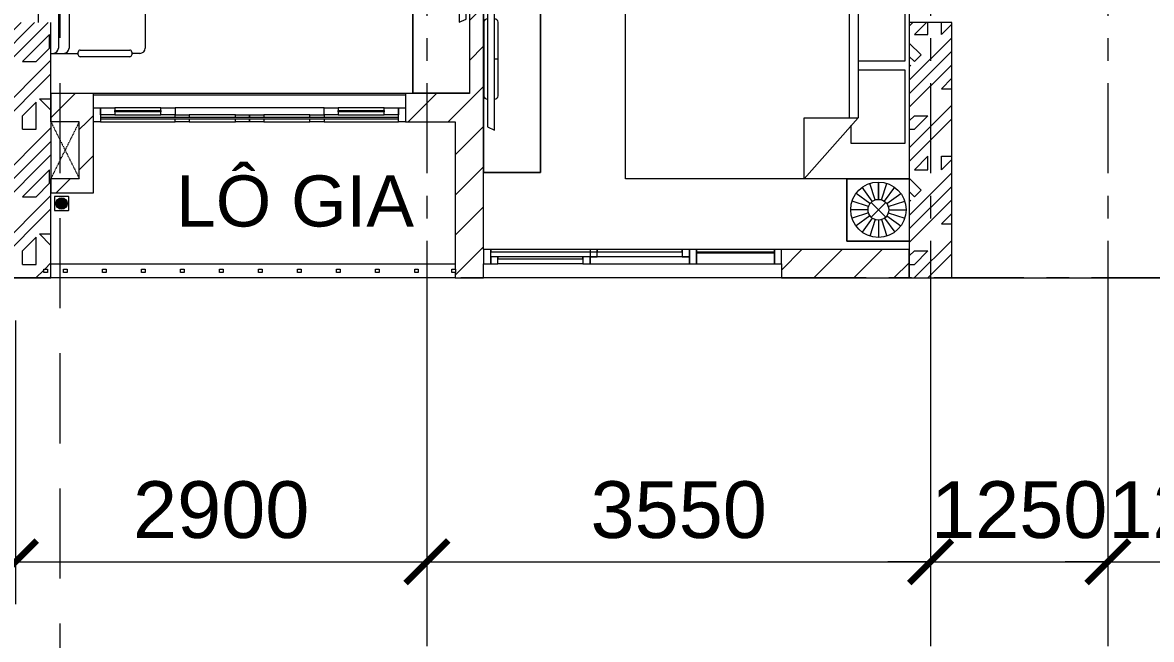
# Model space of a CAD drawing. Header units: millimetres. Extents: x -20144 to 104140, y -11426 to 48263.
# Drawn here: x 17051 to 25008, y -2548 to 1800 of the extents above; entities that cross this region are included whole.
import ezdxf

# ---------------------------------------------------------------- set-up
doc = ezdxf.new("R2010")
doc.units = ezdxf.units.MM
for name, pattern in [('Dash', [6.35, 3.175, -3.175]), ('Grid Line', [22.225, 12.7, -3.175, 3.175, -3.175]), ('HIDDEN2', [4.7625, 3.175, -1.5875])]:
    doc.linetypes.add(name, pattern=pattern)
for name, color, linetype, lineweight in [('A-DETL-GENF', 31, 'Continuous', 5), ('A-DETL-GENF-HDLN', 161, 'Dash', 5), ('CHU', 181, 'Continuous', 5), ('CUA', 31, 'Continuous', 9), ('DIM', 1, 'Continuous', 5), ('HATCH-TUONG', 152, 'Continuous', 9), ('KI-HIEU-1', 151, 'Continuous', 9), ('NET CAT', 3, 'Continuous', 5), ('NET THAY 2', 55, 'Continuous', 5), ('NET-CAT', 3, 'Continuous', 9), ('NET-THAY', 2, 'Continuous', 15), ('THIET BI', 44, 'Continuous', 5), ('THIET-BI', 44, 'Continuous', 5), ('TRUC', 225, 'Continuous', 5)]:
    doc.layers.add(name, color=color, linetype=linetype, lineweight=lineweight)
doc.styles.add('Arial_2', font='arial_1.ttf', dxfattribs={"height": 360})
doc.styles.add('TA1', font='arial_1.ttf')
doc.dimstyles.new('D_200_KTx2', dxfattribs={"dimtxt": 400, "dimasz": 300, "dimexe": 300, "dimexo": 300, "dimgap": 160, "dimtad": 1, "dimdec": 0, "dimzin": 9, "dimtxsty": 'TA1', "dimblk": 'ARCHTICK', "dimcen": 1, "dimdle": 300, "dimclrd": 256, "dimclre": 256, "dimclrt": 7, "dimadec": 0, "dimazin": 0, "dimtfac": 1, "dimtdec": 0, "dimtix": 1, "dimtmove": 1, "dimatfit": 3, "dimldrblk": 'ARCHTICK', "dimfxl": 0, "dimtolj": 1, "dimtzin": 0, "dimlwd": -1, "dimlwe": -1, "dimarcsym": 0})
pattern_1 = [(45, (95.25, 0), (-476.246, 476.246), []), (45, (190.5, 0), (-476.246, 476.246), []), (45, (0, 0), (-476.246, 476.246), []), (45, (476.25, 0), (-476.246, 476.246), []), (45, (571.5, 0), (-476.246, 476.246), []), (0, (381, 95.25), (0, 952.5), [95.25, -857.25]), (0, (476.25, 190.5), (0, 952.5), [95.25, -857.25]), (45, (381, 95.25), (0, 952.491), [134.683, -1212.342]), (45, (476.25, 95.25), (0, 952.491), [134.683, -1212.342]), (0, (381, 95.25), (0, 952.5), [95.25, -857.25]), (90, (-95.25, 95.25), (-952.5, 6e-14), [95.25, -857.25]), (90, (0, 95.25), (-952.5, 6e-14), [190.5, -762]), (45, (-95.25, 190.5), (0, 952.491), [134.683, -1212.342]), (90, (762, 381), (-952.5, 6e-14), [95.25, -857.25]), (0, (666.75, 381), (0, 952.5), [95.25, -857.25]), (45, (666.75, 381), (0, 952.491), [134.683, -1212.342]), (0, (857.25, 95.25), (0, 952.5), [95.25, -857.25]), (0, (857.25, 571.5), (0, 952.5), [95.25, -857.25]), (90, (1047.75, 666.75), (-952.5, 6e-14), [95.25, -857.25]), (45, (857.25, 571.5), (0, 952.491), [269.367, -1077.658]), (45, (952.5, 571.5), (0, 952.491), [134.683, -1212.342]), (45, (1143, 762), (0, 952.491), [134.683, -1212.342]), (0, (1143, 857.25), (0, 952.5), [95.25, -857.25]), (90, (1143, 762), (-952.5, 6e-14), [95.25, -857.25]), (0, (476.25, 762), (0, 952.5), [95.25, -857.25]), (0, (666.75, 857.25), (0, 952.5), [95.25, -857.25]), (90, (571.5, 762), (-952.5, 6e-14), [95.25, -857.25]), (90, (666.75, 762), (-952.5, 6e-14), [95.25, -857.25]), (45, (476.25, 762), (0, 952.491), [134.683, -1212.342]), (45, (666.75, 762), (0, 952.491), [134.683, -1212.342]), (135, (119, 214.8), (-952.491, 6e-14), [134.683, -1212.342]), (135, (238.1, 333.4), (-952.491, 6e-14), [134.683, -1212.342]), (135, (309.56, 404.8), (-952.491, 6e-14), [134.683, -1212.342]), (135, (333.4, 428.6), (-952.491, 6e-14), [134.683, -1212.342]), (135, (381, 476.25), (-952.491, 6e-14), [134.683, -1212.342]), (135, (404.8, 500.06), (-952.491, 6e-14), [134.683, -1212.342]), (135, (476.25, 571.5), (-952.491, 6e-14), [134.683, -1212.342]), (135, (523.9, 619.1), (-952.491, 6e-14), [134.683, -1212.342]), (45, (119, 214.8), (0, 952.491), [95.25, -1251.775]), (45, (238.1, 333.4), (0, 952.491), [67.36, -1279.665]), (45, (404.8, 500.06), (0, 952.491), [67.36, -1279.665]), (45, (309.56, 595.3), (0, 952.491), [67.36, -1279.665]), (45, (476.25, 571.5), (0, 952.491), [67.36, -1279.665]), (45, (381, 666.75), (0, 952.491), [67.36, -1279.665]), (0, (24.2, 309.5), (0, 952.5), [190.043, -762.457]), (0, (238.1, 523.9), (0, 952.5), [95.25, -857.25])]
pattern_2 = [(45, (0, 0), (-141.4214, 141.4214), [])]

# ---------------------------------------------------------------- blocks, each defined once
blk = doc.blocks.new('X-SOFA1 - X-SOFA-939449-MẶT BẰNG TẦNG 4')
at = {"layer": 'THIET BI'}
for p, q in [((-716.2, 969.2), (-658.4, 969.2)), ((-658.4, 959.8), (-658.4, 978.7)), ((-644.3, 992.8), (-295.7, 992.8)), ((-281.5, 978.7), (-281.5, 959.8)), ((-103.7, 969.2), (-281.5, 969.2)), ((-89.1, 969.2), (-103.7, 969.2)), ((-753.8, 360.8), (-753.8, 931.5)), ((-295.7, 945.7), (-644.3, 945.7)), ((-216.7, 360.8), (-216.7, 931.5)), ((-141.3, 360.8), (-141.3, 931.5)), ((0, 360.8), (0, 752.3)), ((-1890, 376.4), (-1250, 376.4)), ((-1890, -303.6), (-1890, 376.4)), ((-1890, -303.6), (-1890, 376.4)), ((-1890, 376.4), (-1250, 376.4)), ((-1250, 376.4), (-1250, -303.6)), ((-1250, 376.4), (-1250, -303.6)), ((-716.2, 323.1), (-37.7, 323.1)), ((-753.8, 285.4), (-753.8, -285.4)), ((-216.7, 285.4), (-216.7, -285.4)), ((-141.3, 285.4), (-141.3, -285.4)), ((0, -285.4), (0, 285.4)), ((-1250, -303.6), (-1890, -303.6)), ((-1250, -303.6), (-1890, -303.6)), ((-753.8, -360.8), (-753.8, -931.5)), ((-716.2, -323.1), (-103.7, -323.1)), ((-216.7, -360.8), (-216.7, -931.5)), ((-141.3, -360.8), (-141.3, -931.5)), ((-103.7, -323.1), (-37.7, -323.1)), ((0, -360.8), (0, -931.5)), ((-295.7, -945.7), (-644.3, -945.7)), ((-716.2, -969.2), (-658.4, -969.2)), ((-658.4, -959.8), (-658.4, -978.7)), ((-644.3, -992.8), (-295.7, -992.8)), ((-281.5, -978.7), (-281.5, -959.8)), ((-281.5, -969.2), (-103.7, -969.2)), ((-103.7, -969.2), (-37.7, -969.2))]:
    blk.add_line(p, q, dxfattribs=at)
for centre, radius, start, end in [((-716.2, 931.5), 37.7, 90, 180), ((-644.3, 978.7), 14.1, 90, 180), ((-644.3, 959.8), 14.1, 180, 270), ((-295.7, 978.7), 14.1, 0, 90), ((-295.7, 959.8), 14.1, 270, 0), ((-179, 931.5), 37.7, 90, 180), ((-103.7, 931.5), 37.7, 90, 180), ((-716.2, 360.8), 37.7, 180, 270), ((-716.2, 285.4), 37.7, 90, 180), ((-179, 360.8), 37.7, 180, 270), ((-179, 285.4), 37.7, 90, 180), ((-103.7, 360.8), 37.7, 180, 270), ((-103.7, 285.4), 37.7, 90, 180), ((-37.7, 360.8), 37.7, 270, 0), ((-37.7, 285.4), 37.7, 360, 90), ((-716.2, -285.4), 37.7, 180, 270), ((-179, -285.4), 37.7, 180, 270), ((-103.7, -285.4), 37.7, 180, 270), ((-37.7, -285.4), 37.7, 270, 0), ((-716.2, -360.8), 37.7, 90, 180), ((-179, -360.8), 37.7, 90, 180), ((-103.7, -360.8), 37.7, 90, 180), ((-37.7, -360.8), 37.7, 360, 90), ((-716.2, -931.5), 37.7, 180, 270), ((-644.3, -959.8), 14.1, 90, 180), ((-295.7, -959.8), 14.1, 0, 90), ((-179, -931.5), 37.7, 180, 270), ((-103.7, -931.5), 37.7, 180, 270), ((-37.7, -931.5), 37.7, 270, 0), ((-644.3, -978.7), 14.1, 180, 270), ((-295.7, -978.7), 14.1, 270, 0)]:
    blk.add_arc(centre, radius, start, end, dxfattribs=at)
blk = doc.blocks.new('X-GIUONG1 - X-GIUONG-V36-MẶT BẰNG TẦNG 4')
at = {"layer": 'THIET BI'}
for p, q in [((-800, 2000), (800, 2000)), ((-800, 0), (-800, 2000)), ((-800, 0), (-800, 2000)), ((-800, 2000), (800, 2000)), ((800, 2000), (800, 0)), ((800, 2000), (800, 0)), ((-800, 740), (-370, 740)), ((-370, 360), (-800, 740)), ((-370, 740), (-370, 360)), ((-1239, 439), (-800, 439)), ((-1239, 0), (-1239, 439)), ((-1239, 439), (-1239, 0)), ((-800, 439), (-1239, 439)), ((-1039.2, 287), (-1076.9, 402.9)), ((-1016.6, 290.5), (-1016.6, 412.5)), ((-993.9, 287), (-956.3, 402.9)), ((-800, 439), (-800, 0)), ((-800, 0), (-800, 439)), ((-550, 410), (-420, 410)), ((-550, 30), (-550, 410)), ((-370, 420), (800, 420)), ((800, 439), (1239, 439)), ((800, 0), (800, 439)), ((800, 439), (1239, 439)), ((800, 0), (800, 439)), ((993.9, 287), (956.3, 402.9)), ((1016.6, 290.5), (1016.6, 412.5)), ((1039.2, 287), (1076.9, 402.9)), ((1239, 439), (1239, 0)), ((1239, 439), (1239, 0)), ((-1075.8, 260.4), (-1174.4, 332.1)), ((-1059.6, 276.6), (-1131.2, 375.2)), ((-973.5, 276.6), (-901.9, 375.2)), ((-957.4, 260.4), (-858.7, 332.1)), ((800, 360), (-370, 360)), ((-30, 360), (-30, 30)), ((30, 30), (30, 360)), ((550, 360), (550, 30)), ((957.4, 260.4), (858.7, 332.1)), ((973.5, 276.6), (901.9, 375.2)), ((1059.6, 276.6), (1131.2, 375.2)), ((1075.8, 260.4), (1174.4, 332.1)), ((-1086.1, 240), (-1202.1, 277.7)), ((-1068.3, 269.1), (-964.8, 165.6)), ((-1068.3, 165.6), (-964.8, 269.1)), ((-947, 240), (-831, 277.7)), ((947, 240), (831, 277.7)), ((1068.3, 269.1), (964.8, 165.6)), ((1068.3, 165.6), (964.8, 269.1)), ((1086.1, 240), (1202.1, 277.7)), ((-1089.7, 217.4), (-1211.7, 217.4)), ((-1086.1, 194.8), (-1202.1, 157.1)), ((-1075.8, 174.4), (-1174.4, 102.7)), ((-957.4, 174.4), (-858.7, 102.7)), ((-947, 194.8), (-831, 157.1)), ((-943.4, 217.4), (-821.4, 217.4)), ((-821.4, 217.4), (-943.4, 217.4)), ((943.4, 217.4), (821.4, 217.4)), ((821.4, 217.4), (943.4, 217.4)), ((947, 194.8), (831, 157.1)), ((957.4, 174.4), (858.7, 102.7)), ((1075.8, 174.4), (1174.4, 102.7)), ((1086.1, 194.8), (1202.1, 157.1)), ((1089.7, 217.4), (1211.7, 217.4)), ((-1059.6, 158.2), (-1131.2, 59.5)), ((-1039.2, 147.8), (-1076.9, 31.8)), ((-1016.6, 144.2), (-1016.6, 22.2)), ((-993.9, 147.8), (-956.3, 31.8)), ((-973.5, 158.2), (-901.9, 59.5)), ((973.5, 158.2), (901.9, 59.5)), ((993.9, 147.8), (956.3, 31.8)), ((1016.6, 144.2), (1016.6, 22.2)), ((1039.2, 147.8), (1076.9, 31.8)), ((1059.6, 158.2), (1131.2, 59.5)), ((-30, 30), (-550, 30)), ((550, 30), (30, 30)), ((800, 0), (302.5, 0)), ((800, 0), (302.5, 0)), ((1239, 0), (800, 0)), ((1239, 0), (800, 0))]:
    blk.add_line(p, q, dxfattribs=at)
for centre, radius in [((-1016.6, 217.4), 195.1), ((1016.6, 217.4), 195.1), ((-1016.6, 217.4), 73.2), ((1016.6, 217.4), 73.2)]:
    blk.add_circle(centre, radius, dxfattribs=at)
blk = doc.blocks.new('X-TV1 - X-TV-939453-MẶT BẰNG TẦNG 4')
at = {"layer": 'THIET BI'}
for p, q in [((0, -400), (0, -1.4)), ((0, -1.4), (0, -400)), ((522.5, -25), (500, -75)), ((500, -75), (1500, -75)), ((1477.5, -25), (522.5, -25)), ((1000, -100), (1000, -75)), ((1500, -75), (1477.5, -25)), ((2000, -1.3), (2000, -400)), ((2000, -400), (2000, -1.3)), ((740, -100), (1260, -100)), ((2000, -400), (0, -400)), ((0, -400), (2000, -400))]:
    blk.add_line(p, q, dxfattribs=at)
for centre, start_param, end_param in [((740, -25), 0.148698, 1.570796), ((740, -75), 1.570796, 3.141593), ((1260, -75), 3.141593, 4.712389), ((1260, -25), 4.712389, 6.134487)]:
    blk.add_ellipse(centre, major_axis=(0, 25), ratio=0.9, start_param=start_param, end_param=end_param, dxfattribs=at)
blk = doc.blocks.new('X-TV1 - X-TV 4-939455-MẶT BẰNG TẦNG 4')
at = {"layer": 'THIET BI'}
for p, q in [((0, 0), (1600, 0)), ((0, -400), (0, 0)), ((0, 0), (0, -400)), ((1060, 0), (540, 0)), ((1600, 0), (1600, -400)), ((1600, -400), (1600, 0)), ((322.5, -25), (300, -75)), ((300, -75), (1300, -75)), ((1277.5, -25), (322.5, -25)), ((800, -100), (800, -75)), ((1300, -75), (1277.5, -25)), ((540, -100), (1060, -100)), ((1600, -400), (0, -400)), ((0, -400), (1600, -400))]:
    blk.add_line(p, q, dxfattribs=at)
for centre, start_param, end_param in [((540, -25), 0, 1.570796), ((540, -75), 1.570796, 3.141593), ((1060, -25), 4.712389, 6.283185), ((1060, -75), 3.141593, 4.712389)]:
    blk.add_ellipse(centre, major_axis=(0, 25), ratio=0.9, start_param=start_param, end_param=end_param, dxfattribs=at)
blk = doc.blocks.new('CUA LO GIA - DB6-939456-MẶT BẰNG TẦNG 4')
at = {"layer": 'CUA'}
for p, q in [((-1100, -100), (-1100, 0)), ((-1100, 0), (-1050, 0)), ((-1050, 0), (-1050, -70)), ((-1050, -50), (-1050, 0)), ((-1050, 0), (-950, 0)), ((-950, -50), (-1050, -50)), ((-1050, -70), (-1050, -80)), ((1050, -70), (-1050, -70)), ((-950, 0), (-950, -50)), ((-625, 0), (-950, 0)), ((-950, -20), (-625, -20)), ((-950, -30), (-950, -20)), ((-625, -30), (-950, -30)), ((-950, -50), (-625, -50)), ((-625, -50), (-625, 0)), ((-625, 0), (-525, 0)), ((-625, -20), (-625, -30)), ((-525, -50), (-625, -50)), ((525, 0), (-525, 0)), ((-525, 0), (-525, -50)), ((-525, -70), (-525, -50)), ((-525, -50), (-425, -50)), ((-425, -50), (-425, -70)), ((-100, -50), (-425, -50)), ((-100, -70), (-100, -50)), ((-100, -50), (0, -50)), ((0, -70), (0, -50)), ((0, -50), (100, -50)), ((0, -50), (0, -70)), ((100, -50), (100, -70)), ((425, -50), (100, -50)), ((425, -70), (425, -50)), ((425, -50), (525, -50)), ((525, -50), (525, 0)), ((525, 0), (625, 0)), ((525, -50), (525, -70)), ((625, -50), (525, -50)), ((625, 0), (625, -50)), ((950, 0), (625, 0)), ((625, -20), (950, -20)), ((625, -30), (625, -20)), ((950, -30), (625, -30)), ((625, -50), (950, -50)), ((950, -50), (950, 0)), ((950, 0), (1050, 0)), ((950, -20), (950, -30)), ((1050, -50), (950, -50)), ((1050, -70), (1050, 0)), ((1050, 0), (1100, 0)), ((1050, 0), (1050, -50)), ((1050, -80), (1050, -70)), ((1100, 0), (1100, -100)), ((-1050, -100), (-1100, -100)), ((-1050, -80), (-1050, -100)), ((1050, -80), (-1050, -80)), ((-1050, -100), (-525, -100)), ((-525, -100), (-525, -80)), ((-425, -100), (-525, -100)), ((-425, -80), (-425, -100)), ((-425, -100), (-100, -100)), ((-100, -100), (-100, -80)), ((0, -100), (-100, -100)), ((0, -100), (0, -80)), ((0, -80), (0, -100)), ((100, -100), (0, -100)), ((100, -80), (100, -100)), ((100, -100), (425, -100)), ((425, -100), (425, -80)), ((525, -100), (425, -100)), ((525, -80), (525, -100)), ((525, -100), (1050, -100)), ((1050, -100), (1050, -80)), ((1100, -100), (1050, -100))]:
    blk.add_line(p, q, dxfattribs=at)
blk = doc.blocks.new('X-PHONG NGU 2 - X-PHONG NGU 2_Recovery_-932889-MẶT BẰNG TẦNG 4')
at = {"layer": 'CUA'}
for p, q in [((-1000, 0), (-1050, 0)), ((-1050, 0), (-1050, -100)), ((-450, 0), (-1000, 0)), ((-1000, 0), (-1000, -75)), ((-1000, -100), (-1000, 0)), ((-450, -75), (-450, 0)), ((-400, 0), (-450, 0)), ((-450, 0), (-450, -100)), ((300, 0), (-400, 0)), ((-400, 0), (-400, -50)), ((-400, -100), (-400, 0)), ((300, -50), (300, 0)), ((350, 0), (300, 0)), ((300, 0), (300, -50)), ((350, -50), (350, 0)), ((350, 0), (950, 0)), ((1000, 0), (950, 0)), ((950, 0), (950, -50)), ((1050, 0), (1000, 0)), ((1000, 0), (1000, -100)), ((1000, -50), (1000, 0)), ((1050, -100), (1050, 0)), ((-1000, -75), (-450, -75)), ((-400, -50), (300, -50)), ((-350, -50), (-400, -50)), ((-400, -50), (-400, -100)), ((-350, -100), (-350, -50)), ((300, -50), (250, -50)), ((250, -50), (250, -100)), ((300, -50), (350, -50)), ((300, -100), (300, -50)), ((950, -35), (350, -35)), ((350, -35), (350, -50)), ((350, -50), (950, -50)), ((950, -50), (950, -35)), ((950, -50), (1000, -50)), ((-1050, -100), (-1000, -100)), ((-450, -85), (-1000, -85)), ((-1000, -85), (-1000, -100)), ((-1000, -100), (-450, -100)), ((-450, -100), (-450, -85)), ((-450, -100), (-400, -100)), ((-400, -100), (-350, -100)), ((250, -85), (-350, -85)), ((-350, -85), (-350, -100)), ((-350, -100), (250, -100)), ((1000, -85), (250, -85)), ((250, -85), (250, -100)), ((250, -100), (250, -85)), ((250, -100), (1000, -100)), ((250, -100), (300, -100)), ((1000, -100), (1000, -85)), ((1000, -100), (1050, -100))]:
    blk.add_line(p, q, dxfattribs=at)
blk = doc.blocks.new('Railing - 25mm-924614-MẶT BẰNG TẦNG 4')
at = {"layer": 'NET THAY 2'}
for p, q in [((12.5, 12.5), (-12.5, 12.5)), ((-12.5, 12.5), (-12.5, -12.5)), ((12.5, -12.5), (12.5, 12.5)), ((-12.5, -12.5), (12.5, -12.5))]:
    blk.add_line(p, q, dxfattribs=at)
blk = doc.blocks.new('Railing - Railing-996825-MẶT BẰNG TẦNG 4')
at = {"extrusion": (0, 0, -1), "zscale": -1, "rotation": 89.99999999999973}
for p in [(-17213, 49.9), (-17351.9, 49.9), (-17626.9, 49.9), (-17901.9, 49.9), (-18176.9, 49.9), (-18451.9, 49.9), (-18726.9, 49.9), (-19001.9, 49.9), (-19276.9, 49.9), (-19551.9, 49.9), (-19826.9, 49.9), (-20089.4, 49.9)]:
    blk.add_blockref('Railing - 25mm-924614-MẶT BẰNG TẦNG 4', p, dxfattribs=at)
blk = doc.blocks.new('X-PHEU - X-PHEU-919064-MẶT BẰNG TẦNG 4')
at = {"layer": 'THIET-BI'}
for p, q in [((25, -29), (25, -121)), ((121, -25), (29, -25)), ((42.5, -90.5), (42.5, -59.5)), ((47.5, -51.8), (47.5, -98.2)), ((52.5, -103.1), (52.5, -46.9)), ((57.5, -43.5), (57.5, -106.5)), ((62.5, -108.8), (62.5, -41.2)), ((67.5, -39.8), (67.5, -110.2)), ((72.5, -71.9), (72.5, -39.1)), ((72.5, -110.9), (72.5, -78.1)), ((77.5, -39.1), (77.5, -71.9)), ((77.5, -78.1), (77.5, -110.9)), ((82.5, -110.2), (82.5, -39.8)), ((87.5, -41.2), (87.5, -108.8)), ((92.5, -106.5), (92.5, -43.5)), ((97.5, -46.9), (97.5, -103.1)), ((102.5, -98.2), (102.5, -51.8)), ((107.5, -59.5), (107.5, -90.5)), ((125, -121), (125, -29)), ((29, -125), (121, -125))]:
    blk.add_line(p, q, dxfattribs=at)
blk.add_circle((75, -75), 40, dxfattribs=at)
for centre, radius, start, end in [((29, -29), 4, 90, 180), ((75, -75), 36, 139.80824, 154.52563), ((75, -75), 36, 119.0853, 128.68219), ((75, -75), 36, 102.0247, 110.31751), ((75, -75), 4, 128.68219, 231.31781), ((75, -75), 36, 90, 93.98208), ((75, -75), 36, 86.01792, 90), ((75, -75), 4, 308.68219, 51.31781), ((75, -75), 36, 69.68249, 77.9753), ((75, -75), 36, 51.31781, 60.9147), ((75, -75), 36, 25.47437, 40.19176), ((121, -29), 4, 0, 90), ((29, -121), 4, 180, 270), ((75, -75), 36, 205.47437, 220.19176), ((75, -75), 36, 231.31781, 240.9147), ((75, -75), 36, 249.68249, 257.9753), ((75, -75), 36, 266.01792, 270), ((75, -75), 36, 270, 273.98208), ((75, -75), 36, 282.0247, 290.31751), ((75, -75), 36, 299.0853, 308.68219), ((75, -75), 36, 319.80824, 334.52563), ((121, -121), 4, 270, 0)]:
    blk.add_arc(centre, radius, start, end, dxfattribs=at)
blk = doc.blocks.new('Family1 - Family1-919530-MẶT BẰNG TẦNG 4')
at = {"layer": 'A-DETL-GENF'}
for p, q in [((200, 400), (0, 400)), ((0, 400), (0, 0)), ((200, 0), (200, 400)), ((0, 0), (200, 0))]:
    blk.add_line(p, q, dxfattribs=at)
at = {"layer": 'A-DETL-GENF-HDLN'}
for p, q in [((0, 400), (200, 0.8)), ((0, 0), (200, 399.2))]:
    blk.add_line(p, q, dxfattribs=at)
blk = doc.blocks.new('_ARCHTICK')
at = {"color": 0, "linetype": 'ByBlock', "const_width": 0.15}
blk.add_lwpolyline([(-0.5, -0.5), (0.5, 0.5)], dxfattribs=at)
blk = doc.blocks.new('*D320')
at = {"layer": 'Defpoints', "color": 0, "transparency": 16777216}
for p in [(10450.5, -0.1), (17000.5, -0.1), (17000.5, -2000.1)]:
    blk.add_point(p, dxfattribs=at)
at = {"layer": 'DIM', "transparency": 16777216}
for p, q in [((10450.5, -300.1), (10450.5, -2300.1)), ((17000.5, -300.1), (17000.5, -2300.1)), ((10150.5, -2000.1), (17300.5, -2000.1))]:
    blk.add_line(p, q, dxfattribs=at)
at = {"layer": 'DIM', "transparency": 16777216, "xscale": 300, "yscale": 300, "zscale": 300, "rotation": 180}
blk.add_blockref('_ARCHTICK', (10450.5, -2000.1), dxfattribs=at)
at = {"layer": 'DIM', "transparency": 16777216, "xscale": 300, "yscale": 300, "zscale": 300}
blk.add_blockref('_ARCHTICK', (17000.5, -2000.1), dxfattribs=at)
at = {"layer": 'DIM', "color": 7, "transparency": 16777216, "insert": (13725.5, -1635.8), "char_height": 400, "attachment_point": 5, "style": 'TA1'}
blk.add_mtext('\\A1;6550', dxfattribs=at)
blk = doc.blocks.new('*D321')
at = {"layer": 'Defpoints', "color": 0, "transparency": 16777216}
for p in [(17000.5, -0.1), (19900.5, -0.1), (19900.5, -2000.1)]:
    blk.add_point(p, dxfattribs=at)
at = {"layer": 'DIM', "transparency": 16777216}
for p, q in [((17000.5, -300.1), (17000.5, -2300.1)), ((19900.5, -300.1), (19900.5, -2300.1)), ((16700.5, -2000.1), (20200.5, -2000.1))]:
    blk.add_line(p, q, dxfattribs=at)
at = {"layer": 'DIM', "transparency": 16777216, "xscale": 300, "yscale": 300, "zscale": 300, "rotation": 180}
blk.add_blockref('_ARCHTICK', (17000.5, -2000.1), dxfattribs=at)
at = {"layer": 'DIM', "transparency": 16777216, "xscale": 300, "yscale": 300, "zscale": 300}
blk.add_blockref('_ARCHTICK', (19900.5, -2000.1), dxfattribs=at)
at = {"layer": 'DIM', "color": 7, "transparency": 16777216, "insert": (18450.5, -1635.8), "char_height": 400, "attachment_point": 5, "style": 'TA1'}
blk.add_mtext('\\A1;2900', dxfattribs=at)
blk = doc.blocks.new('*D322')
at = {"layer": 'Defpoints', "color": 0, "transparency": 16777216}
for p in [(19900.5, -0.1), (23450.5, -0.1), (23450.5, -2000.1)]:
    blk.add_point(p, dxfattribs=at)
at = {"layer": 'DIM', "transparency": 16777216}
for p, q in [((19900.5, -300.1), (19900.5, -2300.1)), ((23450.5, -300.1), (23450.5, -2300.1)), ((19600.5, -2000.1), (23750.5, -2000.1))]:
    blk.add_line(p, q, dxfattribs=at)
at = {"layer": 'DIM', "transparency": 16777216, "xscale": 300, "yscale": 300, "zscale": 300, "rotation": 180}
blk.add_blockref('_ARCHTICK', (19900.5, -2000.1), dxfattribs=at)
at = {"layer": 'DIM', "transparency": 16777216, "xscale": 300, "yscale": 300, "zscale": 300}
blk.add_blockref('_ARCHTICK', (23450.5, -2000.1), dxfattribs=at)
at = {"layer": 'DIM', "color": 7, "transparency": 16777216, "insert": (21675.5, -1635.7), "char_height": 400, "attachment_point": 5, "style": 'TA1'}
blk.add_mtext('\\A1;3550', dxfattribs=at)
blk = doc.blocks.new('*D323')
at = {"layer": 'Defpoints', "color": 0, "transparency": 16777216}
for p in [(23450.5, -0.1), (24700.5, -0.1), (24700.5, -2000.1)]:
    blk.add_point(p, dxfattribs=at)
at = {"layer": 'DIM', "transparency": 16777216}
for p, q in [((23450.5, -300.1), (23450.5, -2300.1)), ((24700.5, -300.1), (24700.5, -2300.1)), ((23450.5, -2000.1), (23150.5, -2000.1)), ((23450.5, -2000.1), (24700.5, -2000.1)), ((24700.5, -2000.1), (25000.5, -2000.1))]:
    blk.add_line(p, q, dxfattribs=at)
at = {"layer": 'DIM', "transparency": 16777216, "xscale": 300, "yscale": 300, "zscale": 300}
blk.add_blockref('_ARCHTICK', (23450.5, -2000.1), dxfattribs=at)
at = {"layer": 'DIM', "transparency": 16777216, "xscale": 300, "yscale": 300, "zscale": 300, "rotation": 180}
blk.add_blockref('_ARCHTICK', (24700.5, -2000.1), dxfattribs=at)
at = {"layer": 'DIM', "color": 7, "transparency": 16777216, "insert": (24075.5, -1635.8), "char_height": 400, "attachment_point": 5, "style": 'TA1'}
blk.add_mtext('\\A1;1250', dxfattribs=at)
blk = doc.blocks.new('*D324')
at = {"layer": 'Defpoints', "color": 0, "transparency": 16777216}
for p in [(24700.5, -0.1), (25950.5, -0.1), (25950.5, -2000.1)]:
    blk.add_point(p, dxfattribs=at)
at = {"layer": 'DIM', "transparency": 16777216}
for p, q in [((24700.5, -300.1), (24700.5, -2300.1)), ((25950.5, -300.1), (25950.5, -2300.1)), ((24700.5, -2000.1), (24400.5, -2000.1)), ((24700.5, -2000.1), (25950.5, -2000.1)), ((25950.5, -2000.1), (26250.5, -2000.1))]:
    blk.add_line(p, q, dxfattribs=at)
at = {"layer": 'DIM', "transparency": 16777216, "xscale": 300, "yscale": 300, "zscale": 300}
blk.add_blockref('_ARCHTICK', (24700.5, -2000.1), dxfattribs=at)
at = {"layer": 'DIM', "transparency": 16777216, "xscale": 300, "yscale": 300, "zscale": 300, "rotation": 180}
blk.add_blockref('_ARCHTICK', (25950.5, -2000.1), dxfattribs=at)
at = {"layer": 'DIM', "color": 7, "transparency": 16777216, "insert": (25325.5, -1635.8), "char_height": 400, "attachment_point": 5, "style": 'TA1'}
blk.add_mtext('\\A1;1250', dxfattribs=at)

msp = doc.modelspace()

# ---------------------------------------------------------------- hatches: boundary and pattern name
at = {"layer": 'HATCH-TUONG', "lineweight": 5}
h = msp.add_hatch(dxfattribs=at)
h.set_pattern_fill('FP_6', color=256, style=0, pattern_type=2)
h.set_pattern_definition(pattern_2)
h.paths.add_polyline_path([(20200.5, 1299.9), (20300.5, 1299.9), (20300.5, 3452.2), (20200.5, 3452.2), (20200.5, 2670.3)], flags=0)
h.paths.add_polyline_path([(20200.5, 4352.2), (20300.5, 4352.2), (20300.5, 5159.9), (20200.5, 5159.9), (20200.5, 4595.7)], flags=0)
h = msp.add_hatch(dxfattribs=at)
h.set_pattern_fill('FP_6', color=256, style=0, pattern_type=2)
h.set_pattern_definition(pattern_2)
h.paths.add_polyline_path([(17250.5, 1099.9), (17500.5, 1099.9), (17500.5, 1299.9), (17250.5, 1299.9)], flags=0)
h = msp.add_hatch(dxfattribs=at)
h.set_pattern_fill('FP_6', color=256, style=0, pattern_type=2)
h.set_pattern_definition(pattern_2)
h.paths.add_polyline_path([(17550.5, 1099.9), (17550.5, 1299.9), (17500.5, 1299.9), (17500.5, 1099.9)], flags=0)
h.paths.add_polyline_path([(19750.5, 1099.9), (20300.5, 1099.9), (20300.5, 1299.9), (19750.5, 1299.9)], flags=0)
h = msp.add_hatch(dxfattribs=at)
h.set_pattern_fill('FP_6', color=256, style=0, pattern_type=2)
h.set_pattern_definition(pattern_2)
h.paths.add_polyline_path([(17550.5, 699.9), (17550.5, 1099.9), (17450.5, 1099.9), (17450.5, 699.9), (17466.6, 699.9)], flags=0)
h = msp.add_hatch(dxfattribs=at)
h.set_pattern_fill('FP_6', color=256, style=0, pattern_type=2)
h.set_pattern_definition(pattern_2)
h.paths.add_polyline_path([(20300.5, 199.9), (20300.5, 1099.9), (20100.5, 1099.9), (20100.5, 199.9)], flags=0)
h = msp.add_hatch(dxfattribs=at)
h.set_pattern_fill('FP_6', color=256, style=0, pattern_type=2)
h.set_pattern_definition(pattern_2)
h.paths.add_polyline_path([(17250.5, 599.9), (17550.5, 599.9), (17550.5, 699.9), (17250.5, 699.9)], flags=0)
h = msp.add_hatch(dxfattribs=at)
h.set_pattern_fill('FP_6', color=256, style=0, pattern_type=2)
h.set_pattern_definition(pattern_2)
h.paths.add_polyline_path([(20100.5, -0.1), (20300.5, -0.1), (20300.5, 199.9), (20100.5, 199.9), (20100.5, 37.4)], flags=0)
h.paths.add_polyline_path([(23300.5, -0.1), (23300.5, 199.9), (22400.5, 199.9), (22400.5, -0.1), (23172.9, -0.1)], flags=0)
at = {"layer": 'NET CAT'}
h = msp.add_hatch(dxfattribs=at)
h.set_pattern_fill('FP_1', color=256, style=0, pattern_type=2)
h.set_pattern_definition(pattern_1)
h.paths.add_polyline_path([(16750.5, -0.1), (17250.5, -0.1), (17250.5, 1799.9), (16750.5, 1799.9), (16750.5, 699.9)], flags=0)
h.paths.add_polyline_path([(16800.5, 37.4), (16775.5, 37.4), (16775.5, 62.4), (16800.5, 62.4)], flags=0)
h.paths.add_polyline_path([(17225.5, 37.4), (17200.5, 37.4), (17200.5, 62.4), (17225.5, 62.4)], flags=0)
h = msp.add_hatch(dxfattribs=at)
h.set_pattern_fill('FP_1', color=256, style=0, pattern_type=2)
h.set_pattern_definition(pattern_1)
h.paths.add_polyline_path([(23600.5, -0.1), (23600.5, 1799.9), (23300.5, 1799.9), (23300.5, -0.1)], flags=0)

# ---------------------------------------------------------------- linework, layer by layer
at = {"layer": 'KI-HIEU-1', "linetype": 'HIDDEN2', "ltscale": 200}
msp.add_line((17315.5, -7833.5), (17315.5, 45196.8), dxfattribs=at)
at = {"layer": 'NET CAT', "lineweight": 13}
for p, q in [((17250.5, 1099.9), (17250.5, 1799.9)), ((23600.5, 1799.9), (23300.5, 1799.9)), ((23300.5, 1799.9), (23300.5, -0.1)), ((23600.5, -0.1), (23600.5, 1799.9)), ((17250.5, -0.1), (17250.5, 699.9)), ((16750.5, -0.1), (17250.5, -0.1)), ((23300.5, -0.1), (23600.5, -0.1))]:
    msp.add_line(p, q, dxfattribs=at)
at = {"layer": 'NET-CAT', "lineweight": 15}
for p, q in [((20200.5, 3452.2), (20200.5, 1299.9)), ((20300.5, 1299.9), (20300.5, 3452.2)), ((17500.5, 1299.9), (17250.5, 1299.9)), ((17250.5, 1299.9), (17250.5, 1099.9)), ((17550.5, 1299.9), (17500.5, 1299.9)), ((17550.5, 1099.9), (17550.5, 1299.9)), ((20200.5, 1299.9), (19750.5, 1299.9)), ((19750.5, 1299.9), (19750.5, 1099.9)), ((20300.5, 1099.9), (20300.5, 1299.9)), ((17550.5, 699.9), (17550.5, 1099.9)), ((19750.5, 1099.9), (20100.5, 1099.9)), ((20100.5, 1099.9), (20100.5, 199.9)), ((20300.5, 199.9), (20300.5, 1099.9)), ((17250.5, 699.9), (17250.5, 599.9)), ((17550.5, 599.9), (17550.5, 699.9)), ((17250.5, 599.9), (17550.5, 599.9)), ((20100.5, 199.9), (20100.5, 62.4)), ((23300.5, 199.9), (22400.5, 199.9)), ((23300.5, -0.1), (23300.5, 199.9)), ((20300.5, -0.1), (20300.5, 99.9)), ((22400.5, 99.9), (22400.5, -0.1)), ((20100.5, 37.4), (20100.5, -0.1)), ((20100.5, -0.1), (20300.5, -0.1)), ((22400.5, -0.1), (23300.5, -0.1))]:
    msp.add_line(p, q, dxfattribs=at)
at = {"layer": 'NET-THAY', "lineweight": 9}
for p, q in [((19750.5, 1299.9), (17550.5, 1299.9)), ((17550.5, 1289.9), (19750.5, 1289.9)), ((17600.5, 1099.9), (18125.5, 1099.9)), ((19175.5, 1099.9), (19700.5, 1099.9)), ((17250.5, 99.9), (20100.5, 99.9)), ((20100.5, -0.1), (17250.5, -0.1)), ((22400.5, -0.1), (20300.5, -0.1)), ((23600.5, -0.1), (25800.5, -0.1))]:
    msp.add_line(p, q, dxfattribs=at)
at = {"layer": 'TRUC', "linetype": 'Grid Line', "ltscale": 50}
for p, q in [((19900.5, 43599.9), (19900.5, -4500.1)), ((23450.5, 43599.9), (23450.5, -4500.1)), ((24700.5, 43599.9), (24700.5, -7167.6)), ((43000.5, -0.1), (-12092.4, -0.1))]:
    msp.add_line(p, q, dxfattribs=at)

# ---------------------------------------------------------------- block references
at = {"color": 253, "lineweight": 9}
for name, p, rotation in [('X-SOFA1 - X-SOFA-939449-MẶT BẰNG TẦNG 4', (17161.4, 2552.2), 180), ('X-TV1 - X-TV-939453-MẶT BẰNG TẦNG 4', (20201.9, 3302.2), 270), ('X-GIUONG1 - X-GIUONG-V36-MẶT BẰNG TẦNG 4', (23300.5, 1497.5), 90), ('X-TV1 - X-TV 4-939455-MẶT BẰNG TẦNG 4', (20301.9, 742.5), 90), ('X-PHONG NGU 2 - X-PHONG NGU 2_Recovery_-932889-MẶT BẰNG TẦNG 4', (21350.5, 99.9), 180)]:
    msp.add_blockref(name, p, dxfattribs=dict(at, rotation=rotation))
for name, p in [('CUA LO GIA - DB6-939456-MẶT BẰNG TẦNG 4', (18650.5, 1199.9)), ('X-PHEU - X-PHEU-919064-MẶT BẰNG TẦNG 4', (17250.5, 599.9)), ('Railing - Railing-996825-MẶT BẰNG TẦNG 4', (0, 0))]:
    msp.add_blockref(name, p, dxfattribs=at)
at = {"color": 253, "lineweight": 5}
msp.add_blockref('Family1 - Family1-919530-MẶT BẰNG TẦNG 4', (17250.5, 699.9), dxfattribs=at)

# ---------------------------------------------------------------- texts
at = {"layer": 'CHU', "color": 253, "insert": (19809.4, 722.5), "char_height": 360, "width": 2422, "attachment_point": 3, "line_spacing_factor": 0.936439, "style": 'Arial_2'}
msp.add_mtext('\\pt2540.0016,5079.9996,7620.0012,10159.9992,12700.0008,15239.9988,17780.0004,20319.9984,22860,25400.0016,27939.9996,30480.0012,33019.9992,35560.0008,38099.9988,40640.0004,43179.9984,45720,48260.0016,50799.9996,53340.0012,55879.9992,58420.0008,60959.9988,63500.0004,66039.9984,68580,71120.0016,73659.9996,76200.0012,78739.9992,81280.0008;LÔ GIA', dxfattribs=at)

# ---------------------------------------------------------------- dimensions: what is measured, and where the dimension line sits
at = {"layer": 'DIM'}
for base, p1, p2, picture, middle in [((17000.5, -2000.1), (10450.5, -0.1), (17000.5, -0.1), '*D320', (13725.5, -1635.8)), ((19900.5, -2000.1), (17000.5, -0.1), (19900.5, -0.1), '*D321', (18450.5, -1635.8)), ((23450.5, -2000.1), (19900.5, -0.1), (23450.5, -0.1), '*D322', (21675.5, -1635.7)), ((24700.5, -2000.1), (23450.5, -0.1), (24700.5, -0.1), '*D323', (24075.5, -1635.8)), ((25950.5, -2000.1), (24700.5, -0.1), (25950.5, -0.1), '*D324', (25325.5, -1635.8))]:
    dim = msp.add_linear_dim(base=base, p1=p1, p2=p2, dimstyle='D_200_KTx2', dxfattribs=at)
    dim.commit()
    dim.dimension.update_dxf_attribs({"geometry": picture, "text_midpoint": middle})

doc.saveas('drawing.dxf')
